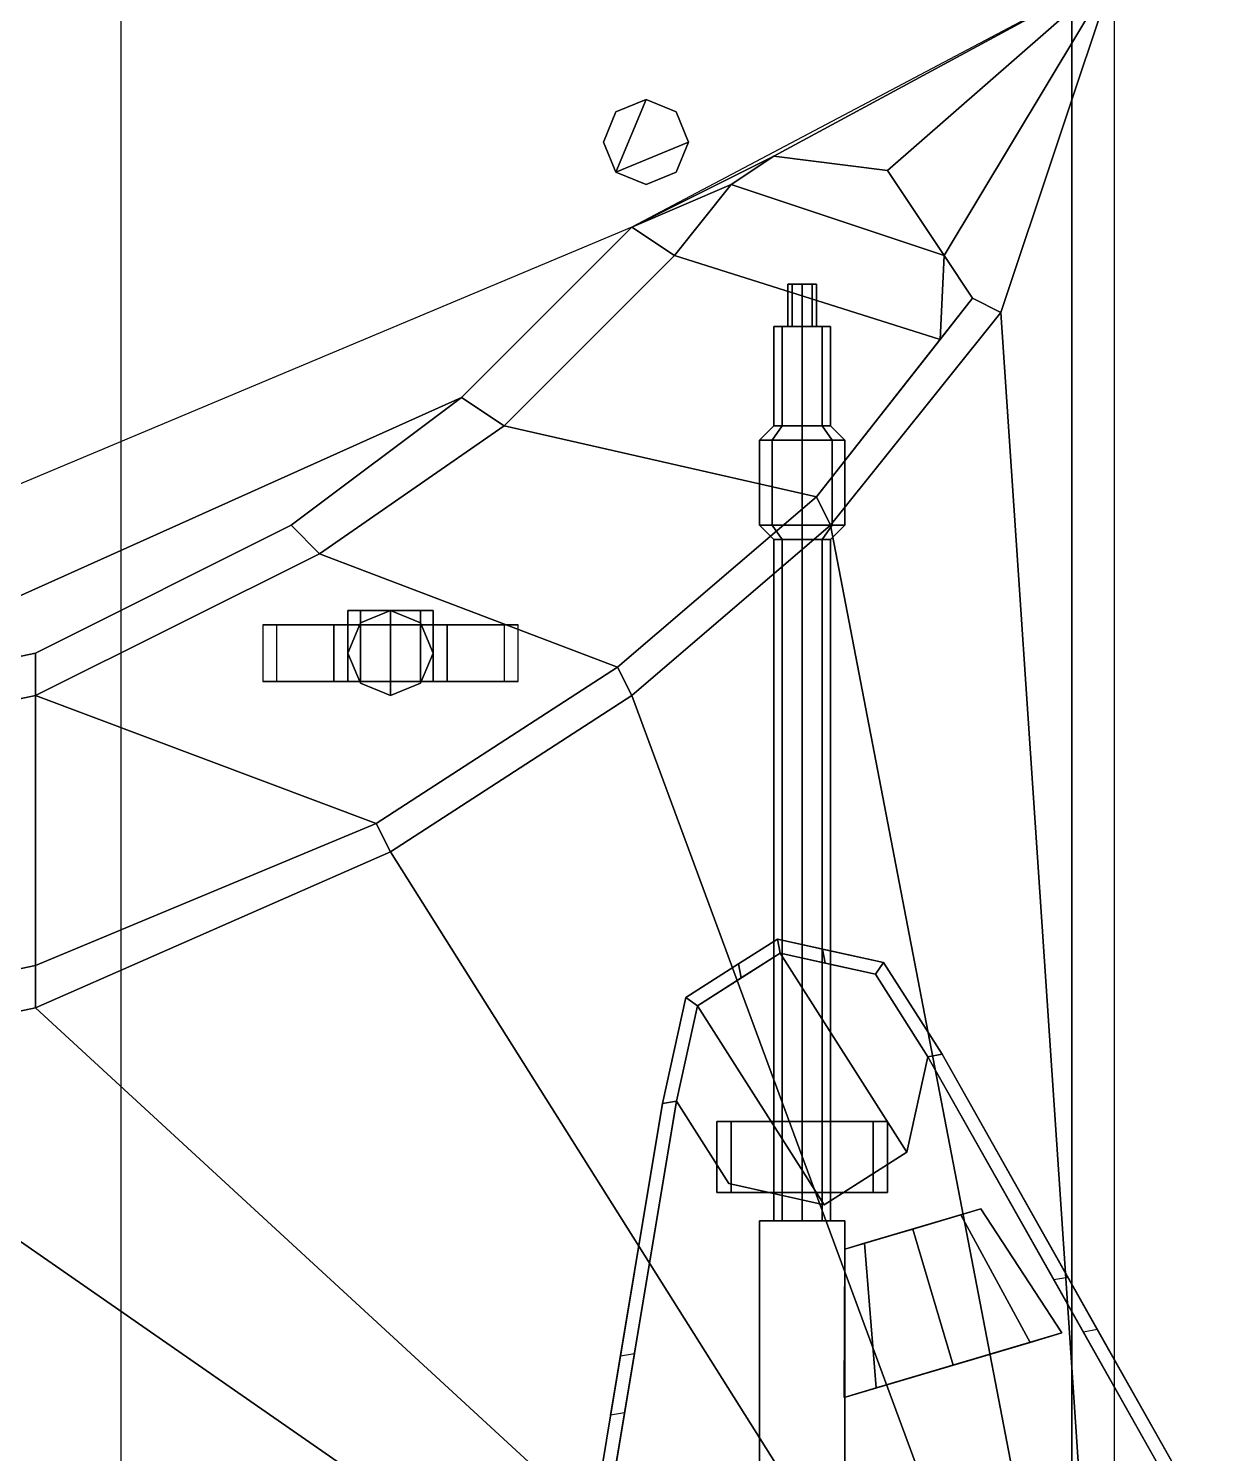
# Model space of a CAD drawing. Header units: millimetres. Extents: x -1.27 to 1.27, y -2.41 to 6.57.
# Drawn here: x -0.065 to 0.769, y -0.084 to 0.92 of the extents above; entities that cross this region are included whole.
import ezdxf

# ---------------------------------------------------------------- set-up
doc = ezdxf.new("R2010")
doc.units = ezdxf.units.MM
for name, color, linetype in [('gun', 1, 'Continuous'), ('reference', 9, 'Continuous'), ('turret', 2, 'Continuous')]:
    doc.layers.add(name, color=color, linetype=linetype)

msp = doc.modelspace()

# ---------------------------------------------------------------- linework, layer by layer
for points in [[(0.86, -2.1, 1.17), (0.67, -2.26, 0.38), (0.67, 1.83, 0.38), (0.8263, 2.37, 1.03)], [(0.7, -0.47, 1.84), (0.7, 0.96, 1.84), (1.26, 2.1263, 1.17), (1.26, -0.53, 1.17)], [(0.67, 1.83, 0.38), (0.67, -2.26, 0.38), (-0.67, -2.26, 0.38), (-0.67, 1.83, 0.38)], [(-0.45, 0.44, 1.84), (-0.07, 0.96, 1.84), (0.7, 0.96, 1.84), (0.36, 0.78, 1.84)], [(0.36, 0.78, 1.84), (0.46, 0.83, 1.84), (0.7, 0.96, 1.84)], [(0.46, 0.83, 1.84), (0.54, 0.82, 1.84), (0.7, 0.96, 1.84)], [(0.58, 0.76, 1.84), (0.7, 0.96, 1.84), (0.54, 0.82, 1.84), (0.58, 0.76, 1.84)], [(0.6, 0.73, 1.84), (0.62, 0.72, 1.84), (0.7, 0.96, 1.84), (0.58, 0.76, 1.84)], [(0.62, 0.72, 1.84), (0.7, -0.47, 1.84), (0.7, 0.96, 1.84), (0.62, 0.72, 1.84)], [(0.34, 0.84, 1.88), (0.3488, 0.8188, 1.88), (0.37, 0.87, 1.88), (0.3488, 0.8612, 1.88)], [(0.37, 0.87, 1.84), (0.3488, 0.8612, 1.84), (0.3488, 0.8612, 1.88), (0.37, 0.87, 1.88)], [(0.37, 0.87, 1.88), (0.3488, 0.8188, 1.88), (0.4, 0.84, 1.88), (0.3912, 0.8612, 1.88)], [(0.3912, 0.8612, 1.84), (0.37, 0.87, 1.84), (0.37, 0.87, 1.88), (0.3912, 0.8612, 1.88)], [(0.3488, 0.8612, 1.84), (0.34, 0.84, 1.84), (0.34, 0.84, 1.88), (0.3488, 0.8612, 1.88)], [(0.4, 0.84, 1.84), (0.3912, 0.8612, 1.84), (0.3912, 0.8612, 1.88), (0.4, 0.84, 1.88)], [(0.34, 0.84, 1.84), (0.3488, 0.8188, 1.84), (0.3488, 0.8188, 1.88), (0.34, 0.84, 1.88)], [(0.3488, 0.8188, 1.88), (0.37, 0.81, 1.88), (0.3912, 0.8188, 1.88), (0.4, 0.84, 1.88)], [(0.3912, 0.8188, 1.84), (0.4, 0.84, 1.84), (0.4, 0.84, 1.88), (0.3912, 0.8188, 1.88)], [(0.36, 0.78, 1.84), (0.43, 0.81, 1.84), (0.46, 0.83, 1.84)], [(0.43, 0.81, 1.85), (0.46, 0.83, 1.85), (0.46, 0.83, 1.84), (0.43, 0.81, 1.84)], [(0.58, 0.76, 1.85), (0.54, 0.82, 1.85), (0.46, 0.83, 1.85), (0.43, 0.81, 1.85)], [(0.46, 0.83, 1.85), (0.54, 0.82, 1.85), (0.54, 0.82, 1.84), (0.46, 0.83, 1.84)], [(0.3488, 0.8188, 1.84), (0.37, 0.81, 1.84), (0.37, 0.81, 1.88), (0.3488, 0.8188, 1.88)], [(0.37, 0.81, 1.84), (0.3912, 0.8188, 1.84), (0.3912, 0.8188, 1.88), (0.37, 0.81, 1.88)], [(0.58, 0.76, 1.84), (0.54, 0.82, 1.84), (0.54, 0.82, 1.85), (0.58, 0.76, 1.85)], [(0.36, 0.78, 1.84), (0.39, 0.76, 1.84), (0.43, 0.81, 1.84)], [(0.5771, 0.7009, 1.85), (0.58, 0.76, 1.85), (0.43, 0.81, 1.85), (0.39, 0.76, 1.85)], [(0.39, 0.76, 1.85), (0.43, 0.81, 1.85), (0.43, 0.81, 1.84), (0.39, 0.76, 1.84)], [(-0.45, 0.44, 1.84), (-0.25, 0.44, 1.84), (0.24, 0.66, 1.84), (0.36, 0.78, 1.84)], [(0.27, 0.64, 1.86), (0.39, 0.76, 1.86), (0.36, 0.78, 1.86), (0.24, 0.66, 1.86)], [(0.24, 0.66, 1.86), (0.36, 0.78, 1.86), (0.36, 0.78, 1.84), (0.24, 0.66, 1.84)], [(0.36, 0.78, 1.86), (0.39, 0.76, 1.86), (0.39, 0.76, 1.84), (0.36, 0.78, 1.84)], [(0.27, 0.64, 1.85), (0.39, 0.76, 1.85), (0.39, 0.76, 1.86), (0.27, 0.64, 1.86)], [(0.49, 0.59, 1.85), (0.5771, 0.7009, 1.85), (0.39, 0.76, 1.85), (0.27, 0.64, 1.85)], [(0.5771, 0.7009, 1.84), (0.58, 0.76, 1.84), (0.58, 0.76, 1.85), (0.5771, 0.7009, 1.85)], [(0.6, 0.73, 1.84), (0.6, 0.73, 1.84), (0.58, 0.76, 1.84), (0.5771, 0.7009, 1.84)], [(0.5, 0.57, 1.86), (0.62, 0.72, 1.86), (0.6, 0.73, 1.86), (0.49, 0.59, 1.86)], [(0.49, 0.59, 1.86), (0.6, 0.73, 1.86), (0.5771, 0.7009, 1.85), (0.49, 0.59, 1.85)], [(0.5771, 0.7009, 1.85), (0.6, 0.73, 1.86), (0.6, 0.73, 1.84), (0.5771, 0.7009, 1.84)], [(0.6, 0.73, 1.86), (0.62, 0.72, 1.86), (0.62, 0.72, 1.84), (0.6, 0.73, 1.84)], [(0.5, 0.57, 1.84), (0.62, 0.72, 1.84), (0.62, 0.72, 1.86), (0.5, 0.57, 1.86)], [(0.7, -0.47, 1.84), (0.7, -0.47, 1.84), (0.62, 0.72, 1.84), (0.5, 0.57, 1.84)], [(-0.25, 0.44, 1.84), (-0.06, 0.48, 1.84), (0.12, 0.57, 1.84), (0.24, 0.66, 1.84)], [(0.14, 0.55, 1.86), (0.27, 0.64, 1.86), (0.24, 0.66, 1.86), (0.12, 0.57, 1.86)], [(0.12, 0.57, 1.86), (0.24, 0.66, 1.86), (0.24, 0.66, 1.84), (0.12, 0.57, 1.84)], [(0.14, 0.55, 1.85), (0.27, 0.64, 1.85), (0.27, 0.64, 1.86), (0.14, 0.55, 1.86)], [(0.35, 0.47, 1.85), (0.49, 0.59, 1.85), (0.27, 0.64, 1.85), (0.14, 0.55, 1.85)], [(0.36, 0.45, 1.86), (0.5, 0.57, 1.86), (0.49, 0.59, 1.86), (0.35, 0.47, 1.86)], [(0.35, 0.47, 1.86), (0.49, 0.59, 1.86), (0.49, 0.59, 1.85), (0.35, 0.47, 1.85)], [(-0.06, 0.45, 1.86), (0.14, 0.55, 1.86), (0.12, 0.57, 1.86), (-0.06, 0.48, 1.86)], [(-0.06, 0.48, 1.86), (0.12, 0.57, 1.86), (0.12, 0.57, 1.84), (-0.06, 0.48, 1.84)], [(0.36, 0.45, 1.84), (0.5, 0.57, 1.84), (0.5, 0.57, 1.86), (0.36, 0.45, 1.86)], [(0.7, -0.47, 1.84), (0.7, -0.47, 1.84), (0.5, 0.57, 1.84), (0.36, 0.45, 1.84)], [(-0.06, 0.45, 1.85), (0.14, 0.55, 1.85), (0.14, 0.55, 1.86), (-0.06, 0.45, 1.86)], [(0.18, 0.36, 1.85), (0.35, 0.47, 1.85), (0.14, 0.55, 1.85), (-0.06, 0.45, 1.85)], [(0.1688, 0.5012, 1.9488), (0.16, 0.48, 1.97), (0.16, 0.51, 1.97), (0.1688, 0.51, 1.9488)], [(0.16, 0.48, 1.97), (0.1688, 0.4588, 1.9912), (0.1688, 0.51, 1.9912), (0.16, 0.51, 1.97)], [(0.16, 0.51, 1.97), (0.1688, 0.51, 1.9912), (0.19, 0.51, 1.94), (0.1688, 0.51, 1.9488)], [(0.19, 0.51, 1.94), (0.1688, 0.5012, 1.9488), (0.1688, 0.51, 1.9488), (0.19, 0.51, 1.94)], [(0.1688, 0.4588, 1.9912), (0.19, 0.45, 2), (0.19, 0.51, 2), (0.1688, 0.51, 1.9912)], [(0.19, 0.51, 1.84), (0.1688, 0.5012, 1.84), (0.1688, 0.5012, 1.9488), (0.19, 0.51, 1.94)], [(0.1688, 0.51, 1.9912), (0.19, 0.51, 2), (0.2112, 0.51, 1.9488), (0.19, 0.51, 1.94)], [(0.2112, 0.5012, 1.9488), (0.19, 0.51, 1.94), (0.19, 0.51, 1.94), (0.2112, 0.51, 1.9488)], [(0.19, 0.45, 2), (0.2112, 0.4588, 1.9912), (0.2112, 0.51, 1.9912), (0.19, 0.51, 2)], [(0.2112, 0.5012, 1.84), (0.19, 0.51, 1.84), (0.19, 0.51, 1.94), (0.2112, 0.5012, 1.9488)], [(0.19, 0.51, 2), (0.2112, 0.51, 1.9912), (0.22, 0.51, 1.97), (0.2112, 0.51, 1.9488)], [(0.22, 0.48, 1.97), (0.2112, 0.5012, 1.9488), (0.2112, 0.51, 1.9488), (0.22, 0.51, 1.97)], [(0.2112, 0.4588, 1.9912), (0.22, 0.48, 1.97), (0.22, 0.51, 1.97), (0.2112, 0.51, 1.9912)], [(0.16, 0.5, 2.04), (0.11, 0.5, 1.85), (0.1, 0.5, 1.85), (0.15, 0.5, 2.05)], [(0.15, 0.5, 2.05), (0.1, 0.5, 1.85), (0.1, 0.46, 1.85), (0.15, 0.46, 2.05)], [(0.16, 0.46, 2.04), (0.11, 0.46, 1.85), (0.11, 0.5, 1.85), (0.16, 0.5, 2.04)], [(0.15, 0.5, 2.05), (0.23, 0.5, 2.05), (0.22, 0.5, 2.04), (0.16, 0.5, 2.04)], [(0.15, 0.46, 2.05), (0.23, 0.46, 2.05), (0.23, 0.5, 2.05), (0.15, 0.5, 2.05)], [(0.1688, 0.5012, 1.84), (0.16, 0.48, 1.84), (0.16, 0.48, 1.97), (0.1688, 0.5012, 1.9488)], [(0.16, 0.5, 2.04), (0.22, 0.5, 2.04), (0.22, 0.46, 2.04), (0.16, 0.46, 2.04)], [(0.22, 0.48, 1.84), (0.2112, 0.5012, 1.84), (0.2112, 0.5012, 1.9488), (0.22, 0.48, 1.97)], [(0.23, 0.5, 2.05), (0.28, 0.5, 1.85), (0.27, 0.5, 1.85), (0.22, 0.5, 2.04)], [(0.22, 0.5, 2.04), (0.27, 0.5, 1.85), (0.27, 0.46, 1.85), (0.22, 0.46, 2.04)], [(0.23, 0.46, 2.05), (0.28, 0.46, 1.85), (0.28, 0.5, 1.85), (0.23, 0.5, 2.05)], [(-0.25, 0.41, 1.86), (-0.06, 0.45, 1.86), (-0.06, 0.48, 1.86), (-0.25, 0.44, 1.86)], [(-0.25, 0.44, 1.86), (-0.06, 0.48, 1.86), (-0.06, 0.48, 1.84), (-0.25, 0.44, 1.84)], [(0.16, 0.48, 1.84), (0.1688, 0.4588, 1.84), (0.1688, 0.4588, 1.9912), (0.16, 0.48, 1.97)], [(0.2112, 0.4588, 1.84), (0.22, 0.48, 1.84), (0.22, 0.48, 1.97), (0.2112, 0.4588, 1.9912)], [(0.19, 0.34, 1.86), (0.36, 0.45, 1.86), (0.35, 0.47, 1.86), (0.18, 0.36, 1.86)], [(0.18, 0.36, 1.86), (0.35, 0.47, 1.86), (0.35, 0.47, 1.85), (0.18, 0.36, 1.85)], [(0.1, 0.46, 1.85), (0.11, 0.46, 1.85), (0.16, 0.46, 2.04), (0.15, 0.46, 2.05)], [(0.22, 0.46, 2.04), (0.23, 0.46, 2.05), (0.15, 0.46, 2.05), (0.16, 0.46, 2.04)], [(0.1688, 0.4588, 1.84), (0.19, 0.45, 1.84), (0.19, 0.45, 2), (0.1688, 0.4588, 1.9912)], [(0.19, 0.45, 1.84), (0.2112, 0.4588, 1.84), (0.2112, 0.4588, 1.9912), (0.19, 0.45, 2)], [(0.27, 0.46, 1.85), (0.28, 0.46, 1.85), (0.23, 0.46, 2.05), (0.22, 0.46, 2.04)], [(-0.2097, 0.4185, 1.85), (-0.06, 0.45, 1.85), (-0.06, 0.45, 1.86), (-0.25, 0.41, 1.86)], [(-0.1714, 0.2366, 1.85), (-0.06, 0.26, 1.85), (-0.06, 0.45, 1.85), (-0.2097, 0.4185, 1.85)], [(-0.06, 0.26, 1.85), (0.18, 0.36, 1.85), (-0.06, 0.45, 1.85)], [(0.19, 0.34, 1.84), (0.36, 0.45, 1.84), (0.36, 0.45, 1.86), (0.19, 0.34, 1.86)], [(0.7, -0.47, 1.84), (0.7, -0.47, 1.84), (0.36, 0.45, 1.84), (0.19, 0.34, 1.84)], [(-0.06, 0.23, 1.86), (0.19, 0.34, 1.86), (0.18, 0.36, 1.86), (-0.06, 0.26, 1.86)], [(-0.06, 0.26, 1.86), (0.18, 0.36, 1.86), (0.18, 0.36, 1.85), (-0.06, 0.26, 1.85)], [(-0.06, 0.23, 1.84), (0.19, 0.34, 1.84), (0.19, 0.34, 1.86), (-0.06, 0.23, 1.86)], [(0.7, -0.47, 1.84), (0.7, -0.47, 1.84), (0.19, 0.34, 1.84), (-0.06, 0.23, 1.84)], [(-0.25, 0.22, 1.86), (-0.06, 0.26, 1.86), (-0.06, 0.26, 1.85), (-0.1714, 0.2366, 1.85)], [(-0.25, 0.19, 1.86), (-0.06, 0.23, 1.86), (-0.06, 0.26, 1.86), (-0.25, 0.22, 1.86)], [(-0.25, 0.19, 1.84), (-0.06, 0.23, 1.84), (-0.06, 0.23, 1.86), (-0.25, 0.19, 1.86)], [(0.7, -0.47, 1.84), (0.7, -0.47, 1.84), (-0.06, 0.23, 1.84), (-0.25, 0.19, 1.84)], [(-0.7, -0.47, 1.84), (0.7, -0.47, 1.84), (-0.25, 0.19, 1.84), (-0.47, 0.19, 1.84)]]:
    msp.add_3dface(points)
at = {"layer": 'gun'}
for points in [[(0.4729, 0.74, 2.0471), (0.47, 0.74, 2.04), (0.47, 0.71, 2.04), (0.4729, 0.71, 2.0471)], [(0.47, 0.74, 2.04), (0.4729, 0.74, 2.0329), (0.4729, 0.71, 2.0329), (0.47, 0.71, 2.04)], [(0.4871, 0.74, 2.0471), (0.47, 0.74, 2.04), (0.4729, 0.74, 2.0471), (0.48, 0.74, 2.05)], [(0.49, 0.74, 2.04), (0.4729, 0.74, 2.0329), (0.47, 0.74, 2.04), (0.4871, 0.74, 2.0471)], [(0.48, 0.74, 2.05), (0.4729, 0.74, 2.0471), (0.4729, 0.71, 2.0471), (0.48, 0.71, 2.05)], [(0.4729, 0.74, 2.0329), (0.48, 0.74, 2.03), (0.48, 0.71, 2.03), (0.4729, 0.71, 2.0329)], [(0.4871, 0.74, 2.0329), (0.48, 0.74, 2.03), (0.4729, 0.74, 2.0329), (0.49, 0.74, 2.04)], [(0.4871, 0.74, 2.0471), (0.48, 0.74, 2.05), (0.48, 0.71, 2.05), (0.4871, 0.71, 2.0471)], [(0.48, 0.74, 2.03), (0.4871, 0.74, 2.0329), (0.4871, 0.71, 2.0329), (0.48, 0.71, 2.03)], [(0.49, 0.74, 2.04), (0.4871, 0.74, 2.0471), (0.4871, 0.71, 2.0471), (0.49, 0.71, 2.04)], [(0.4871, 0.74, 2.0329), (0.49, 0.74, 2.04), (0.49, 0.71, 2.04), (0.4871, 0.71, 2.0329)], [(0.4659, 0.71, 2.0541), (0.46, 0.71, 2.04), (0.46, 0.64, 2.04), (0.4659, 0.64, 2.0541)], [(0.46, 0.71, 2.04), (0.4659, 0.71, 2.0259), (0.4659, 0.64, 2.0259), (0.46, 0.64, 2.04)], [(0.4729, 0.71, 2.0471), (0.47, 0.71, 2.04), (0.46, 0.71, 2.04), (0.4659, 0.71, 2.0541)], [(0.47, 0.71, 2.04), (0.4729, 0.71, 2.0329), (0.4659, 0.71, 2.0259), (0.46, 0.71, 2.04)], [(0.48, 0.71, 2.06), (0.4659, 0.71, 2.0541), (0.4659, 0.64, 2.0541), (0.48, 0.64, 2.06)], [(0.4659, 0.71, 2.0259), (0.48, 0.71, 2.02), (0.48, 0.64, 2.02), (0.4659, 0.64, 2.0259)], [(0.48, 0.71, 2.05), (0.4729, 0.71, 2.0471), (0.4659, 0.71, 2.0541), (0.48, 0.71, 2.06)], [(0.4729, 0.71, 2.0329), (0.48, 0.71, 2.03), (0.48, 0.71, 2.02), (0.4659, 0.71, 2.0259)], [(0.4941, 0.71, 2.0541), (0.48, 0.71, 2.06), (0.48, 0.64, 2.06), (0.4941, 0.64, 2.0541)], [(0.48, 0.71, 2.02), (0.4941, 0.71, 2.0259), (0.4941, 0.64, 2.0259), (0.48, 0.64, 2.02)], [(0.48, 0.71, 2.03), (0.4871, 0.71, 2.0329), (0.4941, 0.71, 2.0259), (0.48, 0.71, 2.02)], [(0.4871, 0.71, 2.0471), (0.48, 0.71, 2.05), (0.48, 0.71, 2.06), (0.4941, 0.71, 2.0541)], [(0.4871, 0.71, 2.0329), (0.49, 0.71, 2.04), (0.5, 0.71, 2.04), (0.4941, 0.71, 2.0259)], [(0.49, 0.71, 2.04), (0.4871, 0.71, 2.0471), (0.4941, 0.71, 2.0541), (0.5, 0.71, 2.04)], [(0.5, 0.71, 2.04), (0.4941, 0.71, 2.0541), (0.4941, 0.64, 2.0541), (0.5, 0.64, 2.04)], [(0.4941, 0.71, 2.0259), (0.5, 0.71, 2.04), (0.5, 0.64, 2.04), (0.4941, 0.64, 2.0259)], [(0.4588, 0.63, 2.0188), (0.45, 0.63, 2.04), (0.46, 0.64, 2.04), (0.4659, 0.64, 2.0259)], [(0.45, 0.63, 2.04), (0.4588, 0.63, 2.0612), (0.4659, 0.64, 2.0541), (0.46, 0.64, 2.04)], [(0.48, 0.63, 2.01), (0.4588, 0.63, 2.0188), (0.4659, 0.64, 2.0259), (0.48, 0.64, 2.02)], [(0.4588, 0.63, 2.0612), (0.48, 0.63, 2.07), (0.48, 0.64, 2.06), (0.4659, 0.64, 2.0541)], [(0.5012, 0.63, 2.0188), (0.48, 0.63, 2.01), (0.48, 0.64, 2.02), (0.4941, 0.64, 2.0259)], [(0.48, 0.63, 2.07), (0.5012, 0.63, 2.0612), (0.4941, 0.64, 2.0541), (0.48, 0.64, 2.06)], [(0.51, 0.63, 2.04), (0.5012, 0.63, 2.0188), (0.4941, 0.64, 2.0259), (0.5, 0.64, 2.04)], [(0.5012, 0.63, 2.0612), (0.51, 0.63, 2.04), (0.5, 0.64, 2.04), (0.4941, 0.64, 2.0541)], [(0.4588, 0.63, 2.0612), (0.45, 0.63, 2.04), (0.45, 0.57, 2.04), (0.4588, 0.57, 2.0612)], [(0.45, 0.63, 2.04), (0.4588, 0.63, 2.0188), (0.4588, 0.57, 2.0188), (0.45, 0.57, 2.04)], [(0.48, 0.63, 2.07), (0.4588, 0.63, 2.0612), (0.4588, 0.57, 2.0612), (0.48, 0.57, 2.07)], [(0.4588, 0.63, 2.0188), (0.48, 0.63, 2.01), (0.48, 0.57, 2.01), (0.4588, 0.57, 2.0188)], [(0.5012, 0.63, 2.0612), (0.48, 0.63, 2.07), (0.48, 0.57, 2.07), (0.5012, 0.57, 2.0612)], [(0.48, 0.63, 2.01), (0.5012, 0.63, 2.0188), (0.5012, 0.57, 2.0188), (0.48, 0.57, 2.01)], [(0.51, 0.63, 2.04), (0.5012, 0.63, 2.0612), (0.5012, 0.57, 2.0612), (0.51, 0.57, 2.04)], [(0.5012, 0.63, 2.0188), (0.51, 0.63, 2.04), (0.51, 0.57, 2.04), (0.5012, 0.57, 2.0188)], [(0.4588, 0.57, 2.0612), (0.45, 0.57, 2.04), (0.46, 0.56, 2.04), (0.4659, 0.56, 2.0541)], [(0.45, 0.57, 2.04), (0.4588, 0.57, 2.0188), (0.4659, 0.56, 2.0259), (0.46, 0.56, 2.04)], [(0.48, 0.57, 2.07), (0.4588, 0.57, 2.0612), (0.4659, 0.56, 2.0541), (0.48, 0.56, 2.06)], [(0.4588, 0.57, 2.0188), (0.48, 0.57, 2.01), (0.48, 0.56, 2.02), (0.4659, 0.56, 2.0259)], [(0.5012, 0.57, 2.0612), (0.48, 0.57, 2.07), (0.48, 0.56, 2.06), (0.4941, 0.56, 2.0541)], [(0.48, 0.57, 2.01), (0.5012, 0.57, 2.0188), (0.4941, 0.56, 2.0259), (0.48, 0.56, 2.02)], [(0.51, 0.57, 2.04), (0.5012, 0.57, 2.0612), (0.4941, 0.56, 2.0541), (0.5, 0.56, 2.04)], [(0.5012, 0.57, 2.0188), (0.51, 0.57, 2.04), (0.5, 0.56, 2.04), (0.4941, 0.56, 2.0259)], [(0.4659, 0.56, 2.0541), (0.46, 0.56, 2.04), (0.46, 0.08, 2.04), (0.4659, 0.08, 2.0541)], [(0.46, 0.56, 2.04), (0.4659, 0.56, 2.0259), (0.4659, 0.08, 2.0259), (0.46, 0.08, 2.04)], [(0.48, 0.56, 2.06), (0.4659, 0.56, 2.0541), (0.4659, 0.08, 2.0541), (0.48, 0.08, 2.06)], [(0.4659, 0.56, 2.0259), (0.48, 0.56, 2.02), (0.48, 0.08, 2.02), (0.4659, 0.08, 2.0259)], [(0.4941, 0.56, 2.0541), (0.48, 0.56, 2.06), (0.48, 0.08, 2.06), (0.4941, 0.08, 2.0541)], [(0.48, 0.56, 2.02), (0.4941, 0.56, 2.0259), (0.4941, 0.08, 2.0259), (0.48, 0.08, 2.02)], [(0.5, 0.56, 2.04), (0.4941, 0.56, 2.0541), (0.4941, 0.08, 2.0541), (0.5, 0.08, 2.04)], [(0.4941, 0.56, 2.0259), (0.5, 0.56, 2.04), (0.5, 0.08, 2.04), (0.4941, 0.08, 2.0259)], [(0.51, 0.06, 2.02), (0.5918, 0.0842, 2.0554), (0.6059, 0.0884, 2.02), (0.524, 0.0642, 1.9846)], [(0.524, 0.0642, 2.0554), (0.5579, 0.0742, 2.07), (0.5918, 0.0842, 2.0554), (0.51, 0.06, 2.02)], [(0.524, 0.0642, 1.9846), (0.6059, 0.0884, 2.02), (0.5918, 0.0842, 1.9846), (0.5579, 0.0742, 1.97)], [(0.5863, -0.0217, 2.1), (0.6406, -0.0056, 2.0766), (0.5918, 0.0842, 2.0554), (0.5579, 0.0742, 2.07)], [(0.6406, -0.0056, 1.9634), (0.5863, -0.0217, 1.94), (0.5579, 0.0742, 1.97), (0.5918, 0.0842, 1.9846)], [(0.6406, -0.0056, 2.0766), (0.663, 0.001, 2.02), (0.6059, 0.0884, 2.02), (0.5918, 0.0842, 2.0554)], [(0.663, 0.001, 2.02), (0.6406, -0.0056, 1.9634), (0.5918, 0.0842, 1.9846), (0.6059, 0.0884, 2.02)], [(0.45, 0.08, 1.97), (0.45, -0.24, 1.97), (0.45, -0.24, 2.06), (0.45, 0.08, 2.06)], [(0.45, 0.08, 2.06), (0.45, -0.24, 2.06), (0.51, -0.24, 2.06), (0.51, 0.08, 2.06)], [(0.51, 0.08, 2.06), (0.51, 0.08, 1.97), (0.45, 0.08, 1.97), (0.45, 0.08, 2.06)], [(0.51, 0.08, 1.97), (0.51, -0.24, 1.97), (0.45, -0.24, 1.97), (0.45, 0.08, 1.97)], [(0.51, -0.24, 2.06), (0.51, -0.24, 1.97), (0.51, 0.08, 1.97), (0.51, 0.08, 2.06)], [(0.5321, -0.0377, 2.0766), (0.5863, -0.0217, 2.1), (0.5579, 0.0742, 2.07), (0.524, 0.0642, 2.0554)], [(0.5863, -0.0217, 1.94), (0.5321, -0.0377, 1.9634), (0.524, 0.0642, 1.9846), (0.5579, 0.0742, 1.97)], [(0.5096, -0.0444, 2.02), (0.5321, -0.0377, 2.0766), (0.524, 0.0642, 2.0554), (0.51, 0.06, 2.02)], [(0.5321, -0.0377, 1.9634), (0.5096, -0.0444, 2.02), (0.51, 0.06, 2.02), (0.524, 0.0642, 1.9846)], [(0.5321, -0.0377, 1.9634), (0.663, 0.001, 2.02), (0.6406, -0.0056, 2.0766), (0.5096, -0.0444, 2.02)], [(0.5863, -0.0217, 1.94), (0.6406, -0.0056, 1.9634), (0.663, 0.001, 2.02), (0.5321, -0.0377, 1.9634)], [(0.5096, -0.0444, 2.02), (0.6406, -0.0056, 2.0766), (0.5863, -0.0217, 2.1), (0.5321, -0.0377, 2.0766)]]:
    msp.add_3dface(points, dxfattribs=at)
at = {"layer": 'reference'}
msp.add_xline((0, 3.73, 1.86), (0, -1), dxfattribs=at)
at = {"layer": 'turret'}
for points in [[(0.4626, 0.2785, 1.94), (0.4626, 0.2785, 1.88), (0.3981, 0.2374, 1.88), (0.4352, 0.261, 1.94)], [(0.4626, 0.2785, 1.94), (0.4352, 0.261, 1.94), (0.437, 0.2512, 1.94), (0.4644, 0.2686, 1.94)], [(0.4943, 0.2715, 1.94), (0.4626, 0.2785, 1.94), (0.4644, 0.2686, 1.94), (0.4961, 0.2616, 1.94)], [(0.5374, 0.2619, 1.88), (0.4626, 0.2785, 1.88), (0.4626, 0.2785, 1.94), (0.4943, 0.2715, 1.94)], [(0.5374, 0.2619, 1.88), (0.4943, 0.2715, 1.94), (0.4943, 0.2715, 2.1), (0.5374, 0.2619, 2.1)], [(0.5374, 0.2619, 2.1), (0.4943, 0.2715, 2.1), (0.4961, 0.2616, 2.1), (0.5316, 0.2537, 2.1)], [(0.4943, 0.2715, 2.1), (0.4943, 0.2715, 1.94), (0.4961, 0.2616, 1.94), (0.4961, 0.2616, 2.1)], [(0.4352, 0.261, 1.94), (0.3981, 0.2374, 1.88), (0.3981, 0.2374, 2.1), (0.4352, 0.261, 2.1)], [(0.4352, 0.261, 2.1), (0.3981, 0.2374, 2.1), (0.4063, 0.2316, 2.1), (0.437, 0.2512, 2.1)], [(0.4644, 0.2686, 1.84), (0.4063, 0.2316, 1.84), (0.4063, 0.2316, 1.88), (0.4644, 0.2686, 1.88)], [(0.4063, 0.2316, 1.92), (0.4956, 0.0914, 1.92), (0.5537, 0.1284, 1.92), (0.4644, 0.2686, 1.92)], [(0.4644, 0.2686, 1.92), (0.4644, 0.2686, 1.94), (0.437, 0.2512, 1.94), (0.4063, 0.2316, 1.92)], [(0.4352, 0.261, 1.94), (0.4352, 0.261, 2.1), (0.437, 0.2512, 2.1), (0.437, 0.2512, 1.94)], [(0.5316, 0.2537, 1.84), (0.4644, 0.2686, 1.84), (0.4644, 0.2686, 1.88), (0.5316, 0.2537, 1.88)], [(0.4644, 0.2686, 1.92), (0.5537, 0.1284, 1.92), (0.5686, 0.1956, 1.92), (0.5316, 0.2537, 1.92)], [(0.4644, 0.2686, 1.92), (0.5316, 0.2537, 1.92), (0.4961, 0.2616, 1.94), (0.4644, 0.2686, 1.94)], [(0.4961, 0.2616, 1.94), (0.5316, 0.2537, 1.88), (0.5316, 0.2537, 2.1), (0.4961, 0.2616, 2.1)], [(0.5785, 0.1974, 2.1), (0.5374, 0.2619, 2.1), (0.5316, 0.2537, 2.1), (0.5686, 0.1956, 2.1)], [(0.5785, 0.1974, 1.88), (0.5374, 0.2619, 1.88), (0.5374, 0.2619, 2.1), (0.5785, 0.1974, 2.1)], [(0.4063, 0.2316, 1.92), (0.437, 0.2512, 1.94), (0.437, 0.2512, 2.1), (0.4063, 0.2316, 2.1)], [(0.5686, 0.1956, 1.84), (0.5316, 0.2537, 1.84), (0.5316, 0.2537, 1.88), (0.5686, 0.1956, 1.88)], [(0.5316, 0.2537, 1.92), (0.5686, 0.1956, 1.92), (0.5686, 0.1956, 2.1), (0.5316, 0.2537, 2.1)], [(0.3981, 0.2374, 1.88), (0.3815, 0.1626, 1.88), (0.3815, 0.1626, 2.1), (0.3981, 0.2374, 2.1)], [(0.3981, 0.2374, 2.1), (0.3815, 0.1626, 2.1), (0.3914, 0.1644, 2.1), (0.4063, 0.2316, 2.1)], [(0.4063, 0.2316, 1.84), (0.3914, 0.1644, 1.84), (0.3914, 0.1644, 1.88), (0.4063, 0.2316, 1.88)], [(0.3914, 0.1644, 1.92), (0.4284, 0.1063, 1.92), (0.4956, 0.0914, 1.92), (0.4063, 0.2316, 1.92)], [(0.3914, 0.1644, 1.92), (0.4063, 0.2316, 1.92), (0.4063, 0.2316, 2.1), (0.3914, 0.1644, 2.1)], [(0.5537, 0.1284, 1.84), (0.5686, 0.1956, 1.84), (0.5686, 0.1956, 1.92), (0.5537, 0.1284, 1.92)], [(0.7557, -0.1166, 2.1), (0.5785, 0.1974, 2.1), (0.5686, 0.1956, 2.1), (0.7459, -0.1184, 2.1)], [(0.5686, 0.1956, 1.88), (0.6572, 0.0386, 1.88), (0.6781, 0.0017, 1.92), (0.5686, 0.1956, 2.1)], [(0.6781, 0.0017, 1.92), (0.7459, -0.1184, 1.92), (0.7459, -0.1184, 2.1), (0.5686, 0.1956, 2.1)], [(0.6671, 0.0404, 1.88), (0.5785, 0.1974, 1.88), (0.5785, 0.1974, 2.1), (0.6879, 0.0034, 1.92)], [(0.7557, -0.1166, 1.92), (0.6879, 0.0034, 1.92), (0.5785, 0.1974, 2.1), (0.7557, -0.1166, 2.1)], [(0.3815, 0.1626, 2.1), (0.3224, -0.193, 2.1), (0.3322, -0.1913, 2.1), (0.3914, 0.1644, 2.1)], [(0.345, -0.057, 1.92), (0.3224, -0.193, 1.92), (0.3224, -0.193, 2.1), (0.3815, 0.1626, 2.1)], [(0.3322, -0.1913, 1.92), (0.3548, -0.0553, 1.92), (0.3914, 0.1644, 2.1), (0.3322, -0.1913, 2.1)], [(0.3815, 0.1626, 1.88), (0.352, -0.0152, 1.88), (0.345, -0.057, 1.92), (0.3815, 0.1626, 2.1)], [(0.3618, -0.0135, 1.88), (0.3914, 0.1644, 1.88), (0.3914, 0.1644, 2.1), (0.3548, -0.0553, 1.92)], [(0.3914, 0.1644, 1.84), (0.4284, 0.1063, 1.84), (0.4284, 0.1063, 1.92), (0.3914, 0.1644, 1.92)], [(0.53, 0.15, 1.98), (0.54, 0.15, 1.92), (0.42, 0.15, 1.92), (0.43, 0.15, 1.98)], [(0.42, 0.15, 2.08), (0.42, 0.1, 2.08), (0.43, 0.1, 2.08), (0.43, 0.15, 2.08)], [(0.42, 0.15, 1.92), (0.42, 0.1, 1.92), (0.42, 0.1, 2.08), (0.42, 0.15, 2.08)], [(0.42, 0.15, 1.92), (0.42, 0.15, 2.08), (0.43, 0.15, 2.08), (0.43, 0.15, 1.98)], [(0.43, 0.15, 1.98), (0.43, 0.1, 1.98), (0.53, 0.1, 1.98), (0.53, 0.15, 1.98)], [(0.43, 0.15, 2.08), (0.43, 0.1, 2.08), (0.43, 0.1, 1.98), (0.43, 0.15, 1.98)], [(0.53, 0.15, 2.08), (0.53, 0.1, 2.08), (0.54, 0.1, 2.08), (0.54, 0.15, 2.08)], [(0.53, 0.15, 1.98), (0.53, 0.1, 1.98), (0.53, 0.1, 2.08), (0.53, 0.15, 2.08)], [(0.53, 0.15, 1.98), (0.53, 0.15, 2.08), (0.54, 0.15, 2.08), (0.54, 0.15, 1.92)], [(0.54, 0.15, 2.08), (0.54, 0.1, 2.08), (0.54, 0.1, 1.92), (0.54, 0.15, 1.92)], [(0.4956, 0.0914, 1.84), (0.5537, 0.1284, 1.84), (0.5537, 0.1284, 1.92), (0.4956, 0.0914, 1.92)], [(0.4284, 0.1063, 1.84), (0.4956, 0.0914, 1.84), (0.4956, 0.0914, 1.92), (0.4284, 0.1063, 1.92)], [(0.43, 0.1, 1.98), (0.42, 0.1, 1.92), (0.54, 0.1, 1.92), (0.53, 0.1, 1.98)], [(0.42, 0.1, 1.92), (0.43, 0.1, 1.98), (0.43, 0.1, 2.08), (0.42, 0.1, 2.08)], [(0.53, 0.1, 2.08), (0.53, 0.1, 1.98), (0.54, 0.1, 1.92), (0.54, 0.1, 2.08)], [(0.6572, 0.0386, 1.88), (0.6671, 0.0404, 1.88), (0.6879, 0.0034, 1.92), (0.6781, 0.0017, 1.92)], [(0.352, -0.0152, 1.88), (0.3618, -0.0135, 1.88), (0.3548, -0.0553, 1.92), (0.345, -0.057, 1.92)]]:
    msp.add_3dface(points, dxfattribs=at)

doc.saveas('drawing.dxf')
